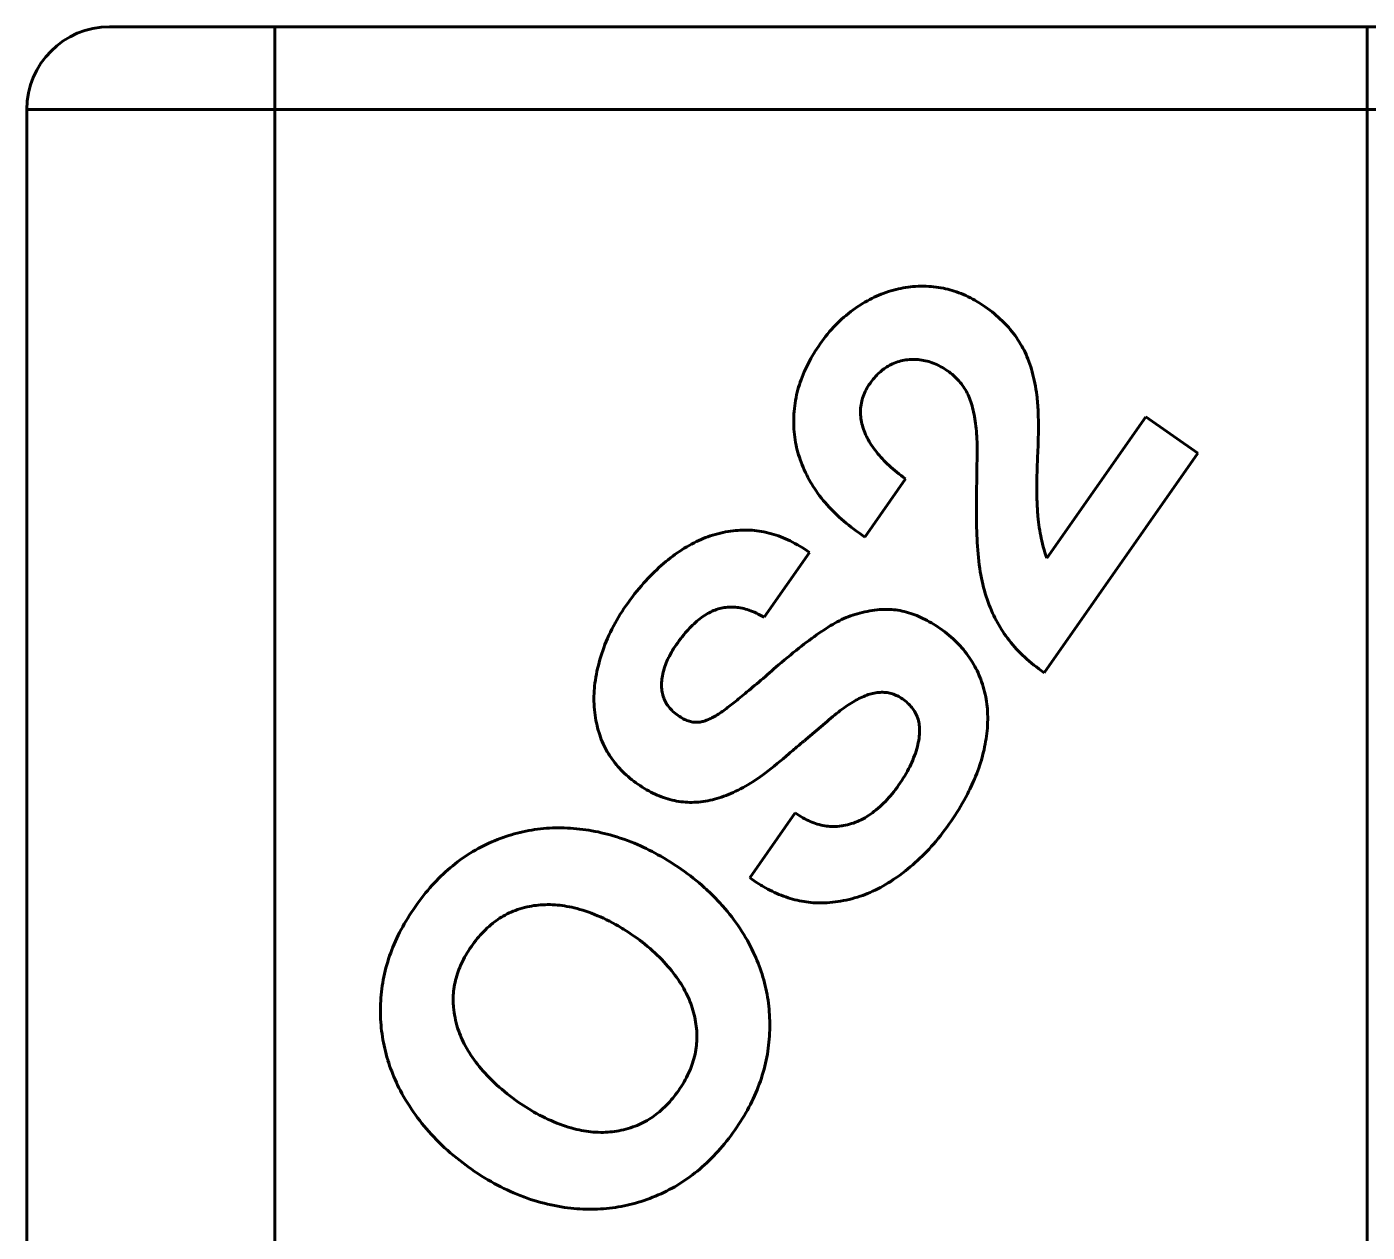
# Model space of a CAD drawing. Header units: millimetres. Extents: x 15 to 415, y 5 to 292.
# Drawn here: x 105.83 to 113.93, y 246.1 to 253.38 of the extents above; entities that cross this region are included whole.
import ezdxf

# ---------------------------------------------------------------- set-up
doc = ezdxf.new("R2010")
doc.units = ezdxf.units.MM
doc.layers.add('Annotations', color=7, linetype='Continuous')
doc.layers.add('Geometries', color=7, linetype='Continuous')
doc.styles.add('Shapr2', font='txt', dxfattribs={"height": 3.3495})
doc.dimstyles.new('ISO-25', dxfattribs={"dimtxt": 2.5, "dimasz": 2.5, "dimexe": 1.25, "dimexo": 0.625, "dimtad": 1, "dimtxsty": 'Standard', "dimcen": 2.5, "dimadec": 0, "dimazin": 0, "dimtfac": 1, "dimtmove": 0, "dimatfit": 3, "dimfxl": 1, "dimarcsym": 0})

# ---------------------------------------------------------------- blocks, each defined once
blk = doc.blocks.new('*D2')
at = {"layer": 'Annotations', "color": 0, "linetype": 'Continuous', "lineweight": 15}
for p, q in [((114.559, 253.3843), (151.4321, 253.3843)), ((150.1821, 250.8843), (150.1821, 204.8613)), ((114.9931, 202.3613), (151.4321, 202.3613))]:
    blk.add_line(p, q, dxfattribs=at)
at = {"layer": 'Annotations', "color": 0}
for points in [[(150.5987, 250.8843), (149.7654, 250.8843), (150.1821, 253.3843)], [(149.7654, 204.8613), (150.5987, 204.8613), (150.1821, 202.3613)]]:
    blk.add_solid(points, dxfattribs=at)
at = {"layer": 'Defpoints', "color": 0}
for p in [(113.934, 253.3843), (114.3681, 202.3613), (150.1821, 202.3613)]:
    blk.add_point(p, dxfattribs=at)
at = {"layer": 'Annotations', "color": 0, "lineweight": 15, "insert": (147.4883, 221.87), "char_height": 3.3495, "attachment_point": 5, "rotation": 90, "style": 'Shapr2'}
blk.add_mtext('\\A1;102,05', dxfattribs=at)

msp = doc.modelspace()

# ---------------------------------------------------------------- linework, layer by layer
at = {"layer": 'Geometries', "linetype": 'Continuous', "lineweight": 40}
for p, q in [((107.3321, 253.3843), (106.3321, 253.3843)), ((113.934, 253.3843), (107.3321, 253.3843)), ((107.3321, 252.8843), (107.3321, 253.3843)), ((115.434, 253.3843), (113.934, 253.3843)), ((113.934, 252.8843), (113.934, 253.3843)), ((105.8321, 252.8843), (105.8321, 242.5563)), ((105.8321, 252.8843), (107.3321, 252.8843)), ((107.3321, 252.8843), (107.3321, 244.0671)), ((107.3321, 252.8843), (113.934, 252.8843)), ((113.934, 252.8843), (113.934, 245.4984)), ((113.934, 252.8843), (114.934, 252.8843)), ((111.9976, 250.1731), (112.5958, 251.0275)), ((112.5958, 251.0275), (112.9108, 250.807)), ((112.9108, 250.807), (111.9817, 249.4802)), ((111.1439, 250.6516), (110.8981, 250.3005)), ((110.8981, 250.3005), (110.8645, 250.324)), ((110.5637, 250.2076), (110.289, 249.8153)), ((110.6573, 249.1765), (110.5414, 249.0769)), ((110.2023, 248.241), (110.477, 248.6334)), ((110.2152, 248.232), (110.2023, 248.241))]:
    msp.add_line(p, q, dxfattribs=at)
at = {"layer": 'Geometries', "linetype": 'Continuous', "lineweight": 40, "flags": 128}
for points in [[(110.9132, 251.7287), (110.9268, 251.736), (110.9404, 251.7429), (110.9541, 251.7496), (110.9678, 251.7559), (110.9816, 251.762), (110.9954, 251.7677), (111.0093, 251.7731), (111.0247, 251.7787), (111.0401, 251.7839), (111.0555, 251.7887), (111.0711, 251.7931), (111.0867, 251.7971), (111.101, 251.8005), (111.1153, 251.8035), (111.1296, 251.8062), (111.144, 251.8086), (111.1585, 251.8107), (111.1731, 251.8125), (111.1876, 251.8139), (111.2038, 251.8152), (111.2199, 251.816), (111.2362, 251.8165), (111.2525, 251.8166), (111.2689, 251.8163)], [(111.2689, 251.8163), (111.2838, 251.8156), (111.2986, 251.8146), (111.3134, 251.8133), (111.3281, 251.8116), (111.3428, 251.8095), (111.3575, 251.807), (111.3721, 251.8042), (111.3854, 251.8013), (111.3987, 251.7981), (111.4119, 251.7946), (111.4251, 251.7908), (111.4382, 251.7867), (111.4514, 251.7822), (111.4656, 251.7771), (111.4798, 251.7715), (111.4939, 251.7656), (111.508, 251.7594), (111.5221, 251.7527), (111.5361, 251.7457), (111.55, 251.7384), (111.5627, 251.7313), (111.5754, 251.7239), (111.5881, 251.7163), (111.6007, 251.7083), (111.6132, 251.7), (111.6258, 251.6914)], [(110.6266, 251.4677), (110.6377, 251.4832), (110.649, 251.4984), (110.6606, 251.5132), (110.6723, 251.5277), (110.6843, 251.5419), (110.6965, 251.5558), (110.7082, 251.5686), (110.7201, 251.5811), (110.7322, 251.5933), (110.7445, 251.6052), (110.757, 251.6168), (110.7705, 251.6288), (110.7842, 251.6405), (110.7982, 251.6519), (110.8123, 251.6629), (110.8267, 251.6737), (110.8413, 251.684), (110.8553, 251.6935), (110.8695, 251.7028), (110.8839, 251.7117), (110.8985, 251.7203), (110.9132, 251.7287)], [(111.6258, 251.6914), (111.6396, 251.6815), (111.6532, 251.6714), (111.6665, 251.6611), (111.6794, 251.6507), (111.692, 251.6401), (111.7043, 251.6293), (111.7163, 251.6183), (111.727, 251.6082), (111.7374, 251.5978), (111.7476, 251.5873), (111.7575, 251.5767), (111.7671, 251.566), (111.7765, 251.5551), (111.7864, 251.543), (111.796, 251.5307), (111.8053, 251.5183), (111.8143, 251.5058), (111.8229, 251.493), (111.8313, 251.4801), (111.8393, 251.467), (111.8463, 251.4548), (111.8531, 251.4425), (111.8597, 251.4301), (111.8659, 251.4175), (111.8719, 251.4048), (111.8777, 251.3919)], [(110.47, 251.06), (110.4716, 251.0767), (110.4736, 251.0933), (110.476, 251.11), (110.4787, 251.1266), (110.4819, 251.1431), (110.4854, 251.1597), (110.4893, 251.1762), (110.4933, 251.1913), (110.4975, 251.2064), (110.5021, 251.2214), (110.5071, 251.2364), (110.5123, 251.2514), (110.5179, 251.2664), (110.5244, 251.2827), (110.5312, 251.2989), (110.5384, 251.3152), (110.5461, 251.3314), (110.5541, 251.3475), (110.5625, 251.3636), (110.5713, 251.3797), (110.5797, 251.3945), (110.5884, 251.4092), (110.5975, 251.4238), (110.6069, 251.4385), (110.6166, 251.4531), (110.6266, 251.4677)], [(111.0654, 251.3471), (111.0566, 251.343), (111.048, 251.3386), (111.0395, 251.3339), (111.0312, 251.3289), (111.023, 251.3236), (111.015, 251.3181), (111.0072, 251.3123), (110.9995, 251.3062), (110.992, 251.2999), (110.9844, 251.2931), (110.9769, 251.2861), (110.9696, 251.2788), (110.9624, 251.2711), (110.9554, 251.2632), (110.9486, 251.2551), (110.9419, 251.2467), (110.9353, 251.2381), (110.9289, 251.2291)], [(111.2307, 251.3717), (111.2199, 251.3729), (111.2092, 251.3737), (111.1985, 251.3741), (111.1879, 251.3742), (111.1773, 251.3739), (111.1668, 251.3733), (111.1564, 251.3723), (111.146, 251.3709), (111.1357, 251.3692), (111.1255, 251.3671), (111.1153, 251.3647), (111.1052, 251.3619), (111.0951, 251.3587), (111.0852, 251.3552), (111.0752, 251.3513), (111.0654, 251.3471)], [(111.3975, 251.3049), (111.3875, 251.3118), (111.3774, 251.3182), (111.3672, 251.3244), (111.3571, 251.3301), (111.3468, 251.3355), (111.3365, 251.3406), (111.3262, 251.3453), (111.3158, 251.3497), (111.3053, 251.3536), (111.2948, 251.3573), (111.2843, 251.3606), (111.2737, 251.3635), (111.263, 251.3661), (111.2523, 251.3683), (111.2415, 251.3702), (111.2307, 251.3717)], [(111.8777, 251.3919), (111.8837, 251.3767), (111.8894, 251.3614), (111.8949, 251.3458), (111.9, 251.3301), (111.9049, 251.3142), (111.9095, 251.2982), (111.9139, 251.2819), (111.9179, 251.2655), (111.9219, 251.2481), (111.9255, 251.2304), (111.9288, 251.2126), (111.9319, 251.1946), (111.9346, 251.1764), (111.937, 251.158)], [(111.5424, 251.1054), (111.5389, 251.1168), (111.535, 251.128), (111.5308, 251.1391), (111.5263, 251.1499), (111.5215, 251.1605), (111.5163, 251.1709), (111.5112, 251.1805), (111.5058, 251.1899), (111.5001, 251.1992), (111.4942, 251.2082), (111.4879, 251.2171), (111.481, 251.2263), (111.4738, 251.2353), (111.4662, 251.2441), (111.4584, 251.2527), (111.4502, 251.2611), (111.4417, 251.2692), (111.4334, 251.2767), (111.4249, 251.2841), (111.416, 251.2912), (111.4069, 251.2982), (111.3975, 251.3049)], [(110.9289, 251.2291), (110.9224, 251.2195), (110.9163, 251.2098), (110.9105, 251.2001), (110.9052, 251.1904), (110.9002, 251.1806), (110.8956, 251.1707), (110.8915, 251.1608), (110.8877, 251.1509), (110.8843, 251.1409), (110.8812, 251.1309), (110.8786, 251.1208), (110.8764, 251.1107), (110.8745, 251.1005), (110.8731, 251.0903), (110.872, 251.08), (110.8713, 251.0697), (110.871, 251.0594), (110.8711, 251.0489), (110.8716, 251.0385), (110.8725, 251.028), (110.8738, 251.0174), (110.8754, 251.0068), (110.8775, 250.9962), (110.8799, 250.9855), (110.8827, 250.9748), (110.8859, 250.964), (110.8895, 250.9532), (110.8935, 250.9423)], [(111.5766, 250.8025), (111.5767, 250.8211), (111.5767, 250.8394), (111.5764, 250.8574), (111.5759, 250.875), (111.5752, 250.8924), (111.5742, 250.9095), (111.5732, 250.9253), (111.5719, 250.9408), (111.5705, 250.9561), (111.5688, 250.9711), (111.567, 250.9858), (111.565, 251.0003), (111.5628, 251.0144), (111.5604, 251.0284), (111.5579, 251.042), (111.5551, 251.0554), (111.5522, 251.0683), (111.5491, 251.0809), (111.5459, 251.0933), (111.5424, 251.1054)], [(111.937, 251.158), (111.9384, 251.1465), (111.9396, 251.1347), (111.9407, 251.1226), (111.9418, 251.1102), (111.9427, 251.0975), (111.9436, 251.0844), (111.9443, 251.071), (111.945, 251.056), (111.9456, 251.0405), (111.9461, 251.0246), (111.9464, 251.0084), (111.9467, 250.9918), (111.9468, 250.9748), (111.9468, 250.9574), (111.9466, 250.9397), (111.9464, 250.9215), (111.946, 250.903), (111.9456, 250.8844), (111.945, 250.8655), (111.9443, 250.8462), (111.9434, 250.8265)], [(110.554, 250.6607), (110.5461, 250.6759), (110.5385, 250.6913), (110.5314, 250.7066), (110.5246, 250.7221), (110.5182, 250.7376), (110.5122, 250.7531), (110.5065, 250.7687), (110.5017, 250.7831), (110.4972, 250.7975), (110.493, 250.812), (110.4891, 250.8265), (110.4855, 250.841), (110.4823, 250.8556), (110.4791, 250.8716), (110.4763, 250.8877), (110.4739, 250.9038), (110.4719, 250.92), (110.4702, 250.9362), (110.469, 250.9525), (110.4681, 250.9689), (110.4676, 250.984), (110.4675, 250.9991), (110.4676, 251.0142), (110.4681, 251.0294), (110.4689, 251.0447), (110.47, 251.06)], [(110.8935, 250.9423), (110.8978, 250.9316), (110.9024, 250.921), (110.9073, 250.9104), (110.9125, 250.8999), (110.9181, 250.8893), (110.924, 250.8789), (110.9302, 250.8684), (110.9368, 250.858), (110.944, 250.8471), (110.9515, 250.8363), (110.9595, 250.8255), (110.9678, 250.8147), (110.9764, 250.804), (110.9854, 250.7933), (110.9943, 250.7832), (111.0036, 250.773), (111.0132, 250.763), (111.0231, 250.7529), (111.0333, 250.7429), (111.0438, 250.7329), (111.0547, 250.723), (111.0659, 250.7131), (111.078, 250.7027), (111.0905, 250.6924), (111.1033, 250.6821), (111.1165, 250.6719), (111.13, 250.6617), (111.1439, 250.6516)], [(111.5734, 250.3585), (111.5733, 250.3664), (111.5731, 250.3747), (111.573, 250.3832), (111.5728, 250.3921), (111.5727, 250.4012), (111.5726, 250.4107), (111.5725, 250.4222), (111.5725, 250.4342), (111.5724, 250.4466), (111.5724, 250.4594), (111.5724, 250.4712), (111.5724, 250.4833), (111.5725, 250.4958), (111.5725, 250.5086), (111.5726, 250.5218), (111.5727, 250.5353), (111.5728, 250.5491), (111.5729, 250.5633), (111.573, 250.5778), (111.5732, 250.5926), (111.5734, 250.6078), (111.5736, 250.6233), (111.5738, 250.6392), (111.574, 250.6554), (111.5743, 250.6719), (111.5745, 250.6888), (111.5748, 250.7068), (111.5751, 250.7252), (111.5755, 250.744), (111.5758, 250.7631), (111.5762, 250.7826), (111.5766, 250.8025)], [(111.9434, 250.8265), (111.9426, 250.8084), (111.9417, 250.7905), (111.941, 250.773), (111.9403, 250.7557), (111.9397, 250.7388), (111.9392, 250.7224), (111.9387, 250.7064), (111.9383, 250.6906), (111.9379, 250.6751), (111.9376, 250.657), (111.9373, 250.6393), (111.9372, 250.6221), (111.9371, 250.6052), (111.9371, 250.5887), (111.9372, 250.5727), (111.9374, 250.557), (111.9377, 250.5418), (111.938, 250.527), (111.9385, 250.5125), (111.9391, 250.4985), (111.9397, 250.4849), (111.9404, 250.4724), (111.9411, 250.4603), (111.942, 250.4485), (111.9429, 250.4371), (111.9439, 250.4261)], [(110.8645, 250.324), (110.848, 250.3358), (110.8317, 250.3477), (110.8159, 250.3598), (110.8004, 250.372), (110.7852, 250.3843), (110.7703, 250.3968), (110.7559, 250.4094), (110.7429, 250.4211), (110.7302, 250.4329), (110.7178, 250.4449), (110.7057, 250.4569), (110.6939, 250.4691), (110.6823, 250.4814), (110.6701, 250.4949), (110.6582, 250.5086), (110.6466, 250.5224), (110.6354, 250.5364), (110.6245, 250.5505), (110.614, 250.5647), (110.6038, 250.5791), (110.5948, 250.5924), (110.5861, 250.6058), (110.5776, 250.6194), (110.5694, 250.633), (110.5616, 250.6468), (110.554, 250.6607)], [(111.5922, 250.1107), (111.5894, 250.1323), (111.5868, 250.1542), (111.5844, 250.1764), (111.5823, 250.199), (111.5803, 250.2218), (111.5786, 250.245), (111.5772, 250.2671), (111.5759, 250.2896), (111.5749, 250.3123), (111.5741, 250.3352), (111.5734, 250.3585)], [(111.9439, 250.4261), (111.9457, 250.4086), (111.9477, 250.3913), (111.9499, 250.3743), (111.9523, 250.3575), (111.9549, 250.3409), (111.9577, 250.3247), (111.9607, 250.3088), (111.9639, 250.2932), (111.9673, 250.2777), (111.9716, 250.2595), (111.9763, 250.2416), (111.9811, 250.224), (111.9863, 250.2068), (111.9918, 250.1898), (111.9976, 250.1731)], [(109.7775, 250.2138), (109.7919, 250.2234), (109.8064, 250.2326), (109.821, 250.2415), (109.8356, 250.2499), (109.8503, 250.258), (109.8651, 250.2658), (109.88, 250.2731), (109.8937, 250.2796), (109.9074, 250.2857), (109.9212, 250.2915), (109.9351, 250.297), (109.949, 250.3022), (109.963, 250.307), (109.9783, 250.312), (109.9937, 250.3166), (110.0092, 250.3208), (110.0248, 250.3246), (110.0404, 250.3281), (110.0561, 250.3312), (110.0718, 250.3339), (110.0864, 250.3361), (110.1009, 250.338), (110.1156, 250.3395), (110.1303, 250.3408), (110.145, 250.3417), (110.1599, 250.3423)], [(110.1599, 250.3423), (110.174, 250.3426), (110.1882, 250.3425), (110.2024, 250.342), (110.2165, 250.3412), (110.2307, 250.34), (110.2449, 250.3385), (110.259, 250.3366), (110.2732, 250.3343), (110.288, 250.3315), (110.3028, 250.3284), (110.3177, 250.3248), (110.3325, 250.3209), (110.3473, 250.3165), (110.3621, 250.3118), (110.3762, 250.3069), (110.3904, 250.3016), (110.4045, 250.296), (110.4186, 250.29), (110.4327, 250.2837), (110.4469, 250.277), (110.461, 250.2699), (110.4751, 250.2625), (110.4899, 250.2544), (110.5046, 250.2458), (110.5194, 250.2369), (110.5342, 250.2275), (110.549, 250.2178), (110.5637, 250.2076)], [(109.4531, 249.8851), (109.4661, 249.9034), (109.4793, 249.9214), (109.4926, 249.9391), (109.506, 249.9564), (109.5196, 249.9734), (109.5334, 249.99), (109.5472, 250.0063), (109.5601, 250.021), (109.573, 250.0353), (109.5861, 250.0494), (109.5993, 250.0632), (109.6126, 250.0767), (109.6261, 250.0899), (109.6396, 250.1029), (109.6533, 250.1155), (109.6671, 250.1279), (109.681, 250.14), (109.695, 250.1518), (109.7092, 250.1633), (109.7226, 250.1739), (109.7362, 250.1843), (109.7499, 250.1944), (109.7636, 250.2042), (109.7775, 250.2138)], [(111.7148, 249.7555), (111.7067, 249.7693), (111.6989, 249.7833), (111.6913, 249.7974), (111.684, 249.8118), (111.6769, 249.8264), (111.67, 249.8411), (111.6634, 249.8561), (111.6564, 249.8728), (111.6497, 249.8897), (111.6433, 249.9069), (111.6372, 249.9244), (111.6313, 249.942), (111.6258, 249.96), (111.6206, 249.9781), (111.6156, 249.9965), (111.6109, 250.0152), (111.6066, 250.0341), (111.6026, 250.0529), (111.5988, 250.0719), (111.5954, 250.0912), (111.5922, 250.1107)], [(109.2823, 249.5065), (109.2867, 249.5246), (109.2914, 249.5427), (109.2965, 249.5606), (109.3018, 249.5784), (109.3075, 249.5961), (109.3134, 249.6137), (109.3197, 249.6311), (109.3269, 249.6502), (109.3345, 249.6692), (109.3424, 249.688), (109.3508, 249.7067), (109.3594, 249.7253), (109.3685, 249.7437), (109.3779, 249.762), (109.3877, 249.7802), (109.3978, 249.7982), (109.4083, 249.8161), (109.419, 249.8335), (109.43, 249.8508), (109.4414, 249.868), (109.4531, 249.8851)], [(110.0108, 249.8658), (110.0016, 249.8628), (109.9924, 249.8595), (109.9833, 249.8559), (109.9741, 249.8519), (109.9649, 249.8475), (109.9558, 249.8428), (109.9466, 249.8378), (109.9375, 249.8323), (109.9284, 249.8265), (109.9193, 249.8204), (109.9102, 249.8139), (109.9011, 249.8071), (109.892, 249.7999), (109.8829, 249.7923), (109.8741, 249.7845), (109.8652, 249.7764), (109.8564, 249.768), (109.8475, 249.7592), (109.8387, 249.7501), (109.8299, 249.7406), (109.821, 249.7308), (109.8122, 249.7207), (109.803, 249.7097), (109.7938, 249.6983), (109.7847, 249.6866), (109.7755, 249.6744), (109.7663, 249.6619), (109.7572, 249.6491)], [(110.289, 249.8153), (110.2771, 249.8222), (110.2653, 249.8287), (110.2535, 249.8348), (110.2418, 249.8405), (110.2301, 249.8458), (110.2185, 249.8507), (110.207, 249.8551), (110.1965, 249.8589), (110.1861, 249.8623), (110.1757, 249.8653), (110.1654, 249.868), (110.1551, 249.8704), (110.1449, 249.8724), (110.1349, 249.8741), (110.1251, 249.8754), (110.1153, 249.8764), (110.1055, 249.877), (110.0958, 249.8774), (110.0862, 249.8774), (110.0766, 249.8771), (110.067, 249.8764), (110.0575, 249.8755), (110.0481, 249.8742), (110.0387, 249.8726), (110.0294, 249.8706), (110.0201, 249.8684), (110.0108, 249.8658)], [(111.0013, 249.8628), (111.0133, 249.8634), (111.0253, 249.8636), (111.0373, 249.8636), (111.0494, 249.8632), (111.0615, 249.8624), (111.0736, 249.8613), (111.0857, 249.8599), (111.0979, 249.8581), (111.1106, 249.8559), (111.1234, 249.8534), (111.1362, 249.8504), (111.1491, 249.8471), (111.1619, 249.8434), (111.1748, 249.8394), (111.1871, 249.8351), (111.1995, 249.8306), (111.2119, 249.8257), (111.2243, 249.8205), (111.2367, 249.8149), (111.2491, 249.809), (111.2616, 249.8028), (111.2741, 249.7962), (111.2872, 249.789), (111.3003, 249.7814), (111.3135, 249.7734), (111.3267, 249.765), (111.3399, 249.7563), (111.3531, 249.7472)], [(110.6904, 249.765), (110.7035, 249.7729), (110.7168, 249.7805), (110.7302, 249.7878), (110.7437, 249.7948), (110.7573, 249.8014), (110.7711, 249.8077), (110.7842, 249.8133), (110.7975, 249.8186), (110.8109, 249.8237), (110.8244, 249.8284), (110.838, 249.8329), (110.8526, 249.8373), (110.8673, 249.8413), (110.8821, 249.8451), (110.8971, 249.8485), (110.9122, 249.8515), (110.9275, 249.8543), (110.942, 249.8566), (110.9566, 249.8586), (110.9714, 249.8603), (110.9863, 249.8617), (111.0013, 249.8628)], [(110.376, 249.5274), (110.3941, 249.543), (110.4121, 249.5582), (110.4299, 249.5731), (110.4475, 249.5876), (110.4649, 249.6018), (110.4821, 249.6157), (110.4982, 249.6284), (110.5141, 249.6408), (110.5298, 249.6529), (110.5453, 249.6647), (110.5607, 249.6762), (110.5759, 249.6874), (110.591, 249.6982), (110.6058, 249.7088), (110.6205, 249.719), (110.635, 249.729), (110.6491, 249.7384), (110.6631, 249.7476), (110.6768, 249.7564), (110.6904, 249.765)], [(111.3531, 249.7472), (111.367, 249.7373), (111.3805, 249.7272), (111.3937, 249.7168), (111.4066, 249.7063), (111.4191, 249.6956), (111.4313, 249.6847), (111.4431, 249.6736), (111.4537, 249.6633), (111.464, 249.6528), (111.4739, 249.6421), (111.4836, 249.6313), (111.4931, 249.6203), (111.5022, 249.6092), (111.5118, 249.5968), (111.5211, 249.5843), (111.5301, 249.5715), (111.5387, 249.5586), (111.547, 249.5455), (111.555, 249.5322), (111.5626, 249.5186), (111.5692, 249.5061), (111.5756, 249.4934), (111.5817, 249.4805), (111.5876, 249.4674), (111.5931, 249.4542), (111.5983, 249.4409)], [(111.9817, 249.4802), (111.9655, 249.4917), (111.9497, 249.5034), (111.9342, 249.5152), (111.9191, 249.5271), (111.9044, 249.5391), (111.89, 249.5513), (111.8768, 249.5629), (111.8639, 249.5746), (111.8514, 249.5865), (111.8391, 249.5984), (111.8272, 249.6105), (111.815, 249.6234), (111.803, 249.6364), (111.7915, 249.6496), (111.7803, 249.6629), (111.7695, 249.6763), (111.7591, 249.6899), (111.7496, 249.7028), (111.7404, 249.7158), (111.7315, 249.7289), (111.723, 249.7422), (111.7148, 249.7555)], [(109.7572, 249.6491), (109.7494, 249.6378), (109.742, 249.6265), (109.735, 249.6152), (109.7283, 249.6039), (109.722, 249.5927), (109.716, 249.5815), (109.7107, 249.5709), (109.7057, 249.5604), (109.7011, 249.5498), (109.6967, 249.5393), (109.6927, 249.5288), (109.6887, 249.5177), (109.6852, 249.5066), (109.6819, 249.4955), (109.6791, 249.4845), (109.6766, 249.4734), (109.6744, 249.4624), (109.6727, 249.452), (109.6713, 249.4417), (109.6703, 249.4313), (109.6695, 249.421), (109.6691, 249.4107)], [(109.2908, 249.1177), (109.2865, 249.1326), (109.2825, 249.1475), (109.2788, 249.1625), (109.2754, 249.1776), (109.2724, 249.1927), (109.2697, 249.2079), (109.2674, 249.2231), (109.2652, 249.2399), (109.2634, 249.2568), (109.262, 249.2737), (109.261, 249.2907), (109.2604, 249.3078), (109.2603, 249.3234), (109.2604, 249.339), (109.2609, 249.3547), (109.2617, 249.3704), (109.2629, 249.3862), (109.2644, 249.4021), (109.2662, 249.418), (109.2686, 249.4356), (109.2714, 249.4532), (109.2746, 249.4709), (109.2782, 249.4887), (109.2823, 249.5065)], [(110.0614, 249.2649), (110.0683, 249.2701), (110.0756, 249.2757), (110.0831, 249.2815), (110.091, 249.2876), (110.0991, 249.294), (110.1074, 249.3005), (110.116, 249.3074), (110.1249, 249.3145), (110.134, 249.3219), (110.1437, 249.3298), (110.1536, 249.3379), (110.1638, 249.3463), (110.1744, 249.355), (110.1852, 249.3641), (110.1964, 249.3734), (110.2078, 249.3829), (110.2195, 249.3928), (110.2316, 249.403), (110.2439, 249.4135), (110.2565, 249.4242), (110.2694, 249.4353), (110.2827, 249.4466), (110.2962, 249.4582), (110.3089, 249.4691), (110.3218, 249.4803), (110.335, 249.4917), (110.3484, 249.5034), (110.362, 249.5153), (110.376, 249.5274)], [(109.6691, 249.4107), (109.669, 249.401), (109.6693, 249.3915), (109.67, 249.3821), (109.671, 249.3729), (109.6724, 249.3638), (109.6742, 249.3549), (109.6763, 249.3462), (109.6788, 249.3376), (109.6817, 249.3292), (109.685, 249.3209), (109.6886, 249.3128), (109.6926, 249.3048), (109.6969, 249.297), (109.7017, 249.2893), (109.7068, 249.2818), (109.7122, 249.2745), (109.7181, 249.2673), (109.7243, 249.2602), (109.7308, 249.2534), (109.7378, 249.2466), (109.7451, 249.2401), (109.7528, 249.2337), (109.7608, 249.2274), (109.7692, 249.2213)], [(111.5983, 249.4409), (111.6037, 249.4261), (111.6087, 249.4112), (111.6134, 249.3962), (111.6177, 249.3811), (111.6216, 249.3658), (111.6251, 249.3504), (111.6283, 249.3349), (111.6308, 249.3205), (111.6331, 249.306), (111.6351, 249.2914), (111.6367, 249.2767), (111.638, 249.2619), (111.639, 249.2469), (111.6398, 249.2305), (111.6402, 249.214), (111.6402, 249.1973), (111.6398, 249.1805), (111.6391, 249.1635), (111.638, 249.1464), (111.6365, 249.1292), (111.6348, 249.1133), (111.6328, 249.0973), (111.6305, 249.0811), (111.6279, 249.0649), (111.625, 249.0485), (111.6218, 249.0321)], [(110.9275, 249.3509), (110.9186, 249.3481), (110.9096, 249.3449), (110.9005, 249.3414), (110.8911, 249.3376), (110.8816, 249.3334), (110.872, 249.3288), (110.8621, 249.3239), (110.853, 249.3191), (110.8437, 249.3141), (110.8343, 249.3087), (110.8247, 249.303), (110.815, 249.2971), (110.8052, 249.2908), (110.7943, 249.2837), (110.7832, 249.2762), (110.772, 249.2683), (110.7606, 249.2601), (110.7491, 249.2516), (110.7374, 249.2427), (110.7255, 249.2335), (110.7145, 249.2247), (110.7033, 249.2157), (110.692, 249.2063), (110.6806, 249.1967), (110.669, 249.1867), (110.6573, 249.1765)], [(111.1249, 249.3223), (111.1175, 249.3273), (111.1101, 249.3319), (111.1026, 249.3362), (111.095, 249.3402), (111.0873, 249.3438), (111.0796, 249.3471), (111.0718, 249.3501), (111.0639, 249.3528), (111.056, 249.3551), (111.0479, 249.3571), (111.0398, 249.3588), (111.0316, 249.3602), (111.0234, 249.3612), (111.015, 249.3619), (111.0066, 249.3623), (110.9981, 249.3623), (110.9896, 249.362), (110.9809, 249.3614), (110.9722, 249.3605), (110.9634, 249.3592), (110.9546, 249.3576), (110.9456, 249.3557), (110.9366, 249.3534), (110.9275, 249.3509)], [(111.2268, 249.097), (111.2278, 249.1071), (111.2285, 249.117), (111.2288, 249.1268), (111.2288, 249.1364), (111.2285, 249.1459), (111.2278, 249.1552), (111.2267, 249.1644), (111.2253, 249.1734), (111.2236, 249.1823), (111.2215, 249.191), (111.2191, 249.1996), (111.2163, 249.208), (111.2132, 249.2163), (111.2097, 249.2244), (111.2059, 249.2324), (111.2017, 249.2402), (111.1972, 249.2479), (111.1924, 249.2554), (111.1872, 249.2628), (111.1816, 249.27), (111.1758, 249.277), (111.1695, 249.284), (111.1629, 249.2907), (111.156, 249.2973), (111.1487, 249.3038), (111.1411, 249.3101), (111.1332, 249.3163), (111.1249, 249.3223)], [(109.7692, 249.2213), (109.777, 249.216), (109.7848, 249.2111), (109.7925, 249.2066), (109.8001, 249.2024), (109.8077, 249.1986), (109.8152, 249.1952), (109.8225, 249.1922), (109.8299, 249.1895), (109.8372, 249.1872), (109.8438, 249.1854), (109.8504, 249.1839), (109.8569, 249.1827), (109.8634, 249.1818), (109.8699, 249.1811), (109.8763, 249.1808), (109.8827, 249.1808), (109.8891, 249.181), (109.8954, 249.1816), (109.9017, 249.1824)], [(109.9017, 249.1824), (109.9076, 249.1835), (109.9137, 249.1848), (109.9199, 249.1864), (109.9263, 249.1883), (109.9328, 249.1905), (109.9395, 249.1929), (109.9459, 249.1954), (109.9525, 249.1982), (109.9592, 249.2012), (109.966, 249.2045), (109.973, 249.208), (109.9805, 249.212), (109.9882, 249.2162), (109.996, 249.2208), (110.004, 249.2256), (110.0121, 249.2307), (110.0204, 249.236), (110.0283, 249.2413), (110.0364, 249.2468), (110.0446, 249.2526), (110.0529, 249.2586), (110.0614, 249.2649)], [(109.5255, 248.8072), (109.5132, 248.816), (109.5011, 248.825), (109.4894, 248.8341), (109.478, 248.8434), (109.4669, 248.8528), (109.456, 248.8623), (109.4455, 248.872), (109.4353, 248.8819), (109.4249, 248.8923), (109.4148, 248.903), (109.405, 248.9138), (109.3956, 248.9248), (109.3865, 248.9359), (109.3778, 248.9472), (109.3697, 248.9582), (109.3619, 248.9692), (109.3545, 248.9805), (109.3473, 248.9919), (109.3404, 249.0034), (109.3339, 249.0151), (109.3276, 249.0269), (109.3216, 249.0389), (109.3157, 249.0517), (109.31, 249.0645), (109.3048, 249.0776), (109.2998, 249.0908), (109.2952, 249.1042), (109.2908, 249.1177)], [(110.5414, 249.0769), (110.5389, 249.0749), (110.5361, 249.0727), (110.5332, 249.0703), (110.53, 249.0677), (110.5266, 249.0649), (110.5229, 249.0619), (110.5184, 249.0581), (110.5135, 249.0541), (110.5083, 249.0498), (110.5028, 249.0452), (110.4979, 249.0411), (110.4928, 249.0368), (110.4875, 249.0323), (110.4819, 249.0276), (110.4762, 249.0227), (110.4702, 249.0176), (110.4628, 249.0113), (110.4551, 249.0048), (110.4472, 248.998), (110.4389, 248.9909)], [(111.1015, 248.8), (111.1115, 248.8145), (111.121, 248.8288), (111.1301, 248.8432), (111.1388, 248.8574), (111.1472, 248.8716), (111.1551, 248.8858), (111.1622, 248.8991), (111.169, 248.9123), (111.1754, 248.9255), (111.1814, 248.9386), (111.1871, 248.9517), (111.1927, 248.9656), (111.198, 248.9793), (111.2028, 248.9931), (111.2073, 249.0067), (111.2113, 249.0203), (111.215, 249.0339), (111.218, 249.0466), (111.2208, 249.0593), (111.2231, 249.0719), (111.2251, 249.0845), (111.2268, 249.097)], [(111.6218, 249.0321), (111.6179, 249.014), (111.6136, 248.9959), (111.6089, 248.9778), (111.6039, 248.9596), (111.6001, 248.9468)], [(111.6001, 248.9468), (111.5984, 248.9413), (111.5926, 248.923), (111.5863, 248.9047), (111.5803, 248.8879), (111.5739, 248.871), (111.5672, 248.854), (111.5601, 248.8371), (111.5528, 248.8201), (111.5451, 248.803), (111.5363, 248.7844), (111.533, 248.7776)], [(110.2945, 248.8727), (110.2796, 248.8618), (110.2647, 248.8513), (110.2498, 248.8411), (110.2351, 248.8313), (110.2203, 248.8218), (110.2057, 248.8127), (110.1911, 248.8039), (110.1766, 248.7955), (110.1614, 248.787), (110.1464, 248.7789), (110.1313, 248.7712), (110.1164, 248.7639), (110.1015, 248.7569), (110.0867, 248.7504), (110.0727, 248.7444), (110.0587, 248.7389), (110.0448, 248.7337), (110.0309, 248.7288), (110.0171, 248.7243), (110.0033, 248.7201), (109.9897, 248.7162), (109.976, 248.7128), (109.9618, 248.7095), (109.9477, 248.7066), (109.9337, 248.704), (109.9197, 248.7019), (109.9058, 248.7001), (109.8919, 248.6988)], [(109.8919, 248.6988), (109.8787, 248.6978), (109.8656, 248.6972), (109.8525, 248.6969), (109.8394, 248.697), (109.8263, 248.6974), (109.8133, 248.6982), (109.8003, 248.6993), (109.7873, 248.7007), (109.7737, 248.7026), (109.7601, 248.7049), (109.7466, 248.7075), (109.7331, 248.7106), (109.7196, 248.714), (109.7061, 248.7178), (109.6933, 248.7217), (109.6805, 248.726), (109.6678, 248.7307), (109.655, 248.7357), (109.6423, 248.7411), (109.6296, 248.7468), (109.617, 248.7528), (109.6043, 248.7592), (109.5911, 248.7662), (109.5779, 248.7737), (109.5648, 248.7815), (109.5517, 248.7897), (109.5386, 248.7983), (109.5255, 248.8072)], [(110.9634, 248.6499), (110.9665, 248.6525), (110.978, 248.6621), (110.9893, 248.6721), (111.0002, 248.6822), (111.011, 248.6925), (111.0216, 248.7031), (111.032, 248.714), (111.0425, 248.7255), (111.0528, 248.7372), (111.0629, 248.7492), (111.0728, 248.7614), (111.0826, 248.774), (111.0921, 248.7869), (111.1015, 248.8)], [(111.533, 248.7776), (111.5271, 248.7657), (111.5176, 248.747), (111.5077, 248.7282), (111.4973, 248.7093), (111.4866, 248.6905), (111.4755, 248.6715), (111.465, 248.6542), (111.4541, 248.6367), (111.4429, 248.6193), (111.4314, 248.6018), (111.4196, 248.5842), (111.4074, 248.5666)], [(110.931, 248.6252), (110.943, 248.634), (110.9549, 248.6431), (110.9634, 248.6499)], [(110.477, 248.6334), (110.4886, 248.6255), (110.5001, 248.618), (110.5116, 248.6109), (110.523, 248.6042), (110.5345, 248.5979), (110.5459, 248.592), (110.5566, 248.5867), (110.5673, 248.5819), (110.5779, 248.5774), (110.5886, 248.5733), (110.5992, 248.5695), (110.6104, 248.5659), (110.6216, 248.5626), (110.6327, 248.5598), (110.6439, 248.5574), (110.6549, 248.5553), (110.666, 248.5537), (110.6764, 248.5525), (110.6868, 248.5517), (110.6971, 248.5512), (110.7075, 248.5511), (110.7178, 248.5514)], [(110.7607, 248.5554), (110.7691, 248.5567), (110.7816, 248.5591), (110.7937, 248.5618), (110.8058, 248.5649), (110.8177, 248.5683), (110.8295, 248.5722), (110.8414, 248.5765), (110.8531, 248.5813), (110.8647, 248.5864), (110.8762, 248.592), (110.8876, 248.5979), (110.8986, 248.6041), (110.9095, 248.6108), (110.9203, 248.6178), (110.931, 248.6252)], [(108.6424, 248.4581), (108.6594, 248.4652), (108.6764, 248.4721), (108.6935, 248.4786), (108.7106, 248.4848), (108.7278, 248.4907), (108.7448, 248.4962), (108.7617, 248.5014), (108.7788, 248.5063), (108.7959, 248.5108), (108.8134, 248.5152), (108.831, 248.5192), (108.8486, 248.5229), (108.8663, 248.5264), (108.884, 248.5294), (108.9018, 248.5322), (108.9196, 248.5347), (108.9375, 248.5368), (108.9554, 248.5386), (108.9734, 248.5401), (108.9914, 248.5413), (109.0095, 248.5422), (109.0273, 248.5427), (109.0452, 248.543), (109.0631, 248.5429), (109.0811, 248.5426), (109.0994, 248.5419), (109.1179, 248.5409), (109.1364, 248.5396), (109.155, 248.538), (109.1736, 248.536), (109.1923, 248.5338), (109.211, 248.5312)], [(109.211, 248.5312), (109.2297, 248.5283), (109.2484, 248.5251), (109.267, 248.5216), (109.2856, 248.5179), (109.3041, 248.5138), (109.3223, 248.5095), (109.3404, 248.5049), (109.3585, 248.5001), (109.3766, 248.4949), (109.398, 248.4884), (109.4194, 248.4815), (109.4408, 248.4741), (109.4621, 248.4664), (109.4833, 248.4583), (109.5045, 248.4497), (109.5226, 248.4421), (109.5406, 248.4341), (109.5586, 248.4259), (109.5766, 248.4174), (109.5945, 248.4086), (109.6121, 248.3996), (109.6296, 248.3903), (109.6471, 248.3808), (109.6646, 248.371), (109.6853, 248.3589), (109.706, 248.3464), (109.7266, 248.3335), (109.7472, 248.3202), (109.7677, 248.3065), (109.7882, 248.2924)], [(110.7178, 248.5514), (110.7308, 248.5521), (110.7437, 248.5532), (110.7564, 248.5548), (110.7607, 248.5554)], [(111.4074, 248.5666), (111.3944, 248.5483), (111.3811, 248.5302), (111.3677, 248.5125), (111.3541, 248.4951), (111.3402, 248.4779), (111.3262, 248.4611), (111.312, 248.4446), (111.2988, 248.4297), (111.2854, 248.4151), (111.2719, 248.4008), (111.2582, 248.3867), (111.2443, 248.3728), (111.2303, 248.3593), (111.2161, 248.3459), (111.2017, 248.3329), (111.1872, 248.3201), (111.1725, 248.3075), (111.1577, 248.2952), (111.1427, 248.2832), (111.1248, 248.2693), (111.1066, 248.2558), (111.0883, 248.2427), (111.0697, 248.2299)], [(108.1806, 248.0678), (108.1927, 248.0848), (108.205, 248.1015), (108.2174, 248.1179), (108.2299, 248.134), (108.2426, 248.1497), (108.2553, 248.1649), (108.268, 248.1798), (108.281, 248.1944), (108.2941, 248.2087), (108.3076, 248.223), (108.3212, 248.237), (108.335, 248.2506), (108.349, 248.264), (108.3631, 248.277), (108.3774, 248.2898), (108.3919, 248.3022), (108.4064, 248.3143), (108.4211, 248.326), (108.436, 248.3375), (108.451, 248.3487), (108.4662, 248.3595), (108.4812, 248.3699), (108.4965, 248.3799), (108.5118, 248.3897), (108.5273, 248.3991), (108.5433, 248.4085), (108.5594, 248.4175), (108.5757, 248.4263), (108.5921, 248.4347), (108.6087, 248.4428), (108.6255, 248.4506), (108.6424, 248.4581)], [(109.7882, 248.2924), (109.8068, 248.2792), (109.8252, 248.2657), (109.8432, 248.2521), (109.8609, 248.2383), (109.8783, 248.2244), (109.8954, 248.2102), (109.9121, 248.1958), (109.9286, 248.1813), (109.9387, 248.1721)], [(109.9387, 248.1721), (109.9455, 248.1659), (109.962, 248.1503), (109.9783, 248.1345), (109.9942, 248.1185), (110.0097, 248.1022), (110.0249, 248.0858), (110.0321, 248.0778)], [(110.2771, 248.192), (110.2698, 248.1963), (110.2561, 248.2048), (110.2425, 248.2135), (110.2288, 248.2226), (110.2152, 248.232)], [(110.6543, 248.0899), (110.6404, 248.0895), (110.6265, 248.0893), (110.6125, 248.0895), (110.5986, 248.09), (110.5847, 248.0908), (110.5711, 248.0919), (110.5575, 248.0933), (110.5439, 248.0951), (110.5303, 248.0971), (110.5164, 248.0995), (110.5025, 248.1022), (110.4887, 248.1052), (110.4748, 248.1086), (110.461, 248.1122), (110.4472, 248.1162), (110.4334, 248.1205), (110.4196, 248.1251), (110.4059, 248.1301), (110.3921, 248.1353), (110.3784, 248.1409), (110.3647, 248.1468), (110.3512, 248.1529), (110.3378, 248.1593), (110.3243, 248.166), (110.3109, 248.173), (110.2972, 248.1804), (110.2835, 248.1882), (110.2771, 248.192)], [(111.0697, 248.2299), (111.0542, 248.2197), (111.0386, 248.2098), (111.0229, 248.2004), (111.0072, 248.1913), (110.9913, 248.1826), (110.9753, 248.1743), (110.9593, 248.1664), (110.9445, 248.1595), (110.9296, 248.1529), (110.9146, 248.1467), (110.8996, 248.1407), (110.8845, 248.1351), (110.8693, 248.1298), (110.8526, 248.1244), (110.8359, 248.1194), (110.819, 248.1147), (110.8021, 248.1105), (110.7851, 248.1066), (110.7679, 248.1031), (110.7507, 248.1), (110.7348, 248.0975), (110.7189, 248.0954), (110.7029, 248.0935), (110.6868, 248.092), (110.6706, 248.0908), (110.6543, 248.0899)], [(107.9713, 247.4969), (107.9725, 247.5154), (107.974, 247.5338), (107.9759, 247.5522), (107.9781, 247.5705), (107.9806, 247.5889), (107.9835, 247.6068), (107.9867, 247.6247), (107.9902, 247.6426), (107.9941, 247.6605), (107.9984, 247.6787), (108.0031, 247.6968), (108.0081, 247.7149), (108.0134, 247.733), (108.0191, 247.751), (108.0252, 247.769), (108.0316, 247.787), (108.0383, 247.8049), (108.0454, 247.8227), (108.0528, 247.8405), (108.0606, 247.8583), (108.0688, 247.876), (108.0771, 247.8934), (108.0858, 247.9108), (108.0948, 247.9281), (108.1041, 247.9454), (108.114, 247.963), (108.1242, 247.9805), (108.1348, 247.9981), (108.1457, 248.0155), (108.157, 248.033), (108.1686, 248.0504), (108.1806, 248.0678)], [(108.7983, 248.0489), (108.7854, 248.0443), (108.7727, 248.0394), (108.7602, 248.0342), (108.7478, 248.0285), (108.7355, 248.0225), (108.7234, 248.0162), (108.7114, 248.0095), (108.7005, 248.003), (108.6898, 247.9962), (108.6792, 247.9892), (108.6686, 247.9818), (108.6582, 247.9741), (108.648, 247.9661), (108.6369, 247.957), (108.6259, 247.9476), (108.6151, 247.9378), (108.6045, 247.9276), (108.594, 247.9171), (108.5836, 247.9062), (108.5734, 247.895), (108.5641, 247.8843), (108.5549, 247.8734), (108.5459, 247.8622), (108.537, 247.8506), (108.5282, 247.8388), (108.5195, 247.8266)], [(109.1403, 248.0594), (109.1259, 248.0628), (109.1115, 248.0658), (109.0972, 248.0685), (109.083, 248.0709), (109.0688, 248.073), (109.0547, 248.0748), (109.0406, 248.0763), (109.0252, 248.0775), (109.0099, 248.0784), (108.9946, 248.0789), (108.9795, 248.079), (108.9644, 248.0787), (108.9507, 248.0781), (108.9371, 248.0772), (108.9236, 248.076), (108.9102, 248.0745), (108.8968, 248.0727), (108.8834, 248.0705), (108.8701, 248.0681), (108.8556, 248.065), (108.8412, 248.0615), (108.8268, 248.0577), (108.8125, 248.0535), (108.7983, 248.0489)], [(109.4308, 247.9353), (109.4224, 247.9404), (109.4061, 247.95), (109.3897, 247.9593), (109.3717, 247.9692), (109.3538, 247.9786), (109.3358, 247.9876), (109.3179, 247.9962), (109.2999, 248.0044), (109.282, 248.0122), (109.2641, 248.0196), (109.2462, 248.0265), (109.2283, 248.0331), (109.2104, 248.0392), (109.1929, 248.0449), (109.1754, 248.0501), (109.1578, 248.0549), (109.1403, 248.0594)], [(110.0321, 248.0778), (110.0391, 248.07), (110.0529, 248.0539), (110.0665, 248.0377), (110.0798, 248.0213), (110.0927, 248.0047), (110.1053, 247.988), (110.1176, 247.971), (110.1297, 247.9539), (110.1419, 247.9357), (110.1538, 247.9174), (110.1654, 247.8988), (110.1766, 247.8801), (110.1874, 247.8612), (110.198, 247.842)], [(109.5044, 247.8872), (109.488, 247.8985), (109.4716, 247.9095), (109.4552, 247.9201), (109.4388, 247.9304), (109.4308, 247.9353)], [(109.5506, 247.8532), (109.5372, 247.8634), (109.521, 247.8754), (109.5044, 247.8872)], [(109.7779, 247.6129), (109.7688, 247.6266), (109.7593, 247.6401), (109.7496, 247.6535), (109.7396, 247.6668), (109.7292, 247.6799), (109.7186, 247.6929), (109.7077, 247.7058), (109.6954, 247.7199), (109.6827, 247.7337), (109.6697, 247.7474), (109.6563, 247.761), (109.6426, 247.7744), (109.6285, 247.7876), (109.6141, 247.8007), (109.5993, 247.8137), (109.5842, 247.8264), (109.5687, 247.8391), (109.5531, 247.8513), (109.5506, 247.8532)], [(110.198, 247.842), (110.2067, 247.8255), (110.2151, 247.809), (110.2232, 247.7923), (110.2309, 247.7757), (110.2384, 247.7589), (110.2454, 247.7424), (110.2521, 247.7258), (110.2585, 247.7092), (110.2646, 247.6925), (110.2705, 247.6754), (110.2761, 247.6582), (110.2814, 247.641), (110.2864, 247.6237), (110.2911, 247.6063), (110.2954, 247.5889), (110.2994, 247.5714), (110.3031, 247.5539), (110.3065, 247.5363), (110.3096, 247.5187), (110.3124, 247.501), (110.3148, 247.4832), (110.3169, 247.4657), (110.3187, 247.4481), (110.3202, 247.4304), (110.3214, 247.4127), (110.3223, 247.3946), (110.3229, 247.3764), (110.3232, 247.3582), (110.3232, 247.3398), (110.3228, 247.3215), (110.3222, 247.303), (110.3212, 247.2845)], [(108.5195, 247.8266), (108.5106, 247.8136), (108.5021, 247.8006), (108.4939, 247.7875), (108.4861, 247.7744), (108.4787, 247.7613), (108.4717, 247.7481), (108.465, 247.735), (108.4592, 247.7229), (108.4538, 247.7108), (108.4486, 247.6986), (108.4438, 247.6865), (108.4393, 247.6743), (108.4351, 247.6621), (108.4309, 247.6488), (108.4271, 247.6355), (108.4236, 247.6221), (108.4206, 247.6087), (108.4179, 247.5953), (108.4155, 247.5818), (108.4136, 247.5684), (108.4121, 247.556), (108.411, 247.5436), (108.4102, 247.5312), (108.4097, 247.5188), (108.4095, 247.5063), (108.4096, 247.4939)], [(109.8824, 247.2897), (109.882, 247.3033), (109.8812, 247.3168), (109.8801, 247.3303), (109.8787, 247.3437), (109.877, 247.3571), (109.875, 247.3704), (109.8726, 247.3837), (109.8697, 247.3982), (109.8664, 247.4126), (109.8628, 247.427), (109.8587, 247.4413), (109.8543, 247.4556), (109.85, 247.4685), (109.8453, 247.4813), (109.8404, 247.4941), (109.8351, 247.5069), (109.8295, 247.5196), (109.8237, 247.5322), (109.8175, 247.5448), (109.8103, 247.5585), (109.8028, 247.5722), (109.7949, 247.5859), (109.7866, 247.5994), (109.7779, 247.6129)], [(107.985, 247.2611), (107.9847, 247.2627), (107.9818, 247.2804), (107.9792, 247.2982), (107.9769, 247.3157), (107.975, 247.3333), (107.9734, 247.351), (107.972, 247.3687), (107.971, 247.3868), (107.9702, 247.405), (107.9698, 247.4233), (107.9697, 247.4416), (107.9699, 247.46), (107.9704, 247.4784), (107.9713, 247.4969)], [(108.4096, 247.4939), (108.4101, 247.4803), (108.4109, 247.4667), (108.4114, 247.46)], [(108.4364, 247.3337), (108.4384, 247.3275), (108.4429, 247.3146), (108.4476, 247.3016), (108.4527, 247.2888), (108.4581, 247.2759), (108.4638, 247.2631), (108.4698, 247.2504), (108.4762, 247.2377), (108.4835, 247.2238), (108.4912, 247.21), (108.4994, 247.1962), (108.5079, 247.1825), (108.5167, 247.1688)], [(109.7707, 246.9544), (109.7798, 246.9676), (109.7885, 246.9808), (109.7968, 246.9941), (109.8047, 247.0074), (109.8122, 247.0207), (109.8194, 247.034), (109.8261, 247.0473), (109.832, 247.0595), (109.8375, 247.0717), (109.8428, 247.084), (109.8477, 247.0963), (109.8522, 247.1085), (109.8565, 247.1208), (109.8608, 247.1342), (109.8647, 247.1477), (109.8682, 247.1611), (109.8713, 247.1746), (109.874, 247.1881), (109.8764, 247.2016), (109.8784, 247.2151), (109.8799, 247.2275), (109.881, 247.2399), (109.8819, 247.2523), (109.8824, 247.2648), (109.8826, 247.2772), (109.8824, 247.2897)], [(110.3212, 247.2845), (110.3199, 247.266), (110.3182, 247.2476), (110.3162, 247.2292), (110.3139, 247.2108), (110.3112, 247.1925), (110.3083, 247.1745), (110.305, 247.1566), (110.3014, 247.1388), (110.2974, 247.1209), (110.2931, 247.1028), (110.2884, 247.0847), (110.2833, 247.0666), (110.2779, 247.0486), (110.2722, 247.0306), (110.2661, 247.0127), (110.2597, 246.9948), (110.2529, 246.977), (110.2459, 246.9592), (110.2384, 246.9415), (110.2307, 246.9238), (110.2225, 246.9061), (110.2142, 246.8888), (110.2056, 246.8716), (110.1967, 246.8544), (110.1874, 246.8372), (110.1776, 246.8197), (110.1674, 246.8023), (110.1569, 246.7849), (110.1461, 246.7676), (110.1349, 246.7503), (110.1233, 246.733), (110.1115, 246.7158)], [(108.0148, 247.1371), (108.0139, 247.14), (108.0088, 247.1574), (108.004, 247.1748), (107.9995, 247.1923), (107.9953, 247.2098), (107.9915, 247.2274), (107.9879, 247.245), (107.985, 247.2611)], [(108.0993, 246.938), (108.0904, 246.9546), (108.0818, 246.9712), (108.0736, 246.988), (108.0657, 247.0047), (108.0581, 247.0216), (108.0509, 247.0382), (108.044, 247.0548), (108.0375, 247.0716), (108.0312, 247.0883), (108.0251, 247.1055), (108.0194, 247.1227), (108.0148, 247.1371)], [(108.5167, 247.1688), (108.5261, 247.155), (108.5359, 247.1413), (108.5459, 247.1277), (108.5563, 247.1142), (108.567, 247.1008), (108.578, 247.0875), (108.5893, 247.0743), (108.6021, 247.0599), (108.6154, 247.0456), (108.629, 247.0315), (108.643, 247.0175), (108.6574, 247.0037), (108.6721, 246.9899), (108.6873, 246.9763), (108.7029, 246.9628), (108.7188, 246.9495), (108.7352, 246.9363), (108.7516, 246.9234), (108.7684, 246.9107), (108.7856, 246.8981), (108.8031, 246.8856)], [(109.496, 246.7351), (109.5088, 246.7398), (109.5214, 246.7449), (109.5339, 246.7502), (109.5463, 246.7559), (109.5585, 246.762), (109.5705, 246.7684), (109.5824, 246.7751), (109.5932, 246.7816), (109.6038, 246.7884), (109.6143, 246.7954), (109.6247, 246.8027), (109.635, 246.8104), (109.6451, 246.8182), (109.656, 246.8272), (109.6668, 246.8365), (109.6774, 246.8461), (109.6879, 246.856), (109.6982, 246.8663), (109.7083, 246.877), (109.7184, 246.888), (109.7274, 246.8983), (109.7363, 246.909), (109.7451, 246.9199), (109.7538, 246.9311), (109.7623, 246.9426), (109.7707, 246.9544)], [(108.5194, 246.4803), (108.5002, 246.4939), (108.4813, 246.5077), (108.4628, 246.5217), (108.4446, 246.5359), (108.4267, 246.5502), (108.4092, 246.5647), (108.392, 246.5793), (108.3751, 246.5942), (108.3577, 246.6099), (108.3407, 246.6258), (108.324, 246.6419), (108.3077, 246.6582), (108.2918, 246.6747), (108.2762, 246.6914), (108.2617, 246.7075), (108.2475, 246.7238), (108.2336, 246.7403), (108.22, 246.7569), (108.2068, 246.7737), (108.1938, 246.7907), (108.1812, 246.8078), (108.169, 246.8251), (108.1565, 246.8435), (108.1443, 246.862), (108.1325, 246.8807), (108.1211, 246.8996), (108.11, 246.9187), (108.0993, 246.938)], [(108.8031, 246.8856), (108.8189, 246.8747), (108.8346, 246.8642), (108.8504, 246.854), (108.8661, 246.8441), (108.8819, 246.8346), (108.8977, 246.8253), (108.9135, 246.8164), (108.9309, 246.807), (108.9483, 246.798), (108.9657, 246.7894), (108.9831, 246.7811), (109.0006, 246.7733), (109.018, 246.7658), (109.0355, 246.7587), (109.053, 246.7521), (109.0705, 246.7458), (109.088, 246.7399), (109.1052, 246.7345), (109.1224, 246.7295), (109.1397, 246.7248), (109.1569, 246.7206)], [(109.1569, 246.7206), (109.1711, 246.7174), (109.1853, 246.7145), (109.1994, 246.7119), (109.2135, 246.7096), (109.2275, 246.7077), (109.2415, 246.706), (109.2554, 246.7047), (109.2706, 246.7037), (109.2858, 246.703), (109.3008, 246.7026), (109.3159, 246.7027), (109.3308, 246.7032), (109.3444, 246.7039), (109.3578, 246.7049), (109.3713, 246.7063), (109.3846, 246.708), (109.3979, 246.71), (109.4112, 246.7123), (109.4244, 246.715), (109.4389, 246.7182), (109.4532, 246.7219), (109.4676, 246.7259), (109.4818, 246.7303), (109.496, 246.7351)], [(110.1115, 246.7158), (110.0994, 246.6988), (110.0871, 246.6821), (110.0747, 246.6657), (110.0621, 246.6496), (110.0494, 246.6338), (110.0368, 246.6186), (110.024, 246.6037), (110.011, 246.5891), (109.9979, 246.5748), (109.9844, 246.5605), (109.9707, 246.5465), (109.9569, 246.5328), (109.9429, 246.5194), (109.9288, 246.5063), (109.9145, 246.4935), (109.9, 246.4811), (109.8854, 246.469), (109.8707, 246.4571), (109.8558, 246.4456), (109.8407, 246.4344), (109.8255, 246.4235), (109.8104, 246.4131), (109.7952, 246.403), (109.7798, 246.3932), (109.7642, 246.3837), (109.7482, 246.3742), (109.732, 246.3651), (109.7157, 246.3563), (109.6992, 246.3478), (109.6826, 246.3397), (109.6657, 246.3318), (109.6488, 246.3242)], [(109.0828, 246.2493), (109.0621, 246.2525), (109.0416, 246.256), (109.0211, 246.2599), (109.0007, 246.2642), (108.9803, 246.2688), (108.9601, 246.2738), (108.9398, 246.2791), (108.9197, 246.2848), (108.8986, 246.2911), (108.8776, 246.2978), (108.8567, 246.3049), (108.8359, 246.3124), (108.8151, 246.3203), (108.7944, 246.3286), (108.7747, 246.3368), (108.7551, 246.3455), (108.7356, 246.3544), (108.7161, 246.3638), (108.6967, 246.3734), (108.6773, 246.3835), (108.658, 246.3939), (108.6388, 246.4046), (108.6187, 246.4163), (108.5987, 246.4283), (108.5787, 246.4407), (108.5589, 246.4535), (108.5391, 246.4667), (108.5194, 246.4803)], [(109.6488, 246.3242), (109.6318, 246.317), (109.6147, 246.3101), (109.5976, 246.3035), (109.5804, 246.2972), (109.5632, 246.2912), (109.5462, 246.2856), (109.5292, 246.2804), (109.5122, 246.2754), (109.4951, 246.2708), (109.4776, 246.2664), (109.4601, 246.2623), (109.4425, 246.2585), (109.4249, 246.255), (109.4072, 246.2519), (109.3895, 246.249), (109.3717, 246.2465), (109.354, 246.2443), (109.3361, 246.2425), (109.3183, 246.2409), (109.3004, 246.2397), (109.2824, 246.2387), (109.2647, 246.2381), (109.247, 246.2378), (109.2292, 246.2379), (109.2114, 246.2382), (109.1931, 246.2388), (109.1749, 246.2398), (109.1565, 246.241), (109.1382, 246.2426), (109.1197, 246.2445), (109.1013, 246.2468), (109.0828, 246.2493)]]:
    msp.add_lwpolyline(points, dxfattribs=at)
at = {"layer": 'Geometries', "linetype": 'Continuous', "lineweight": 40}
for centre, radius, start, end in [((106.3321, 252.8843), 0.5, 90, 180), ((107.7746, 252.0965), 4.0918, 308.01421, 310.6268), ((108.9808, 247.507), 0.5713, 184.72285, 197.65964)]:
    msp.add_arc(centre, radius, start, end, dxfattribs=at)

# ---------------------------------------------------------------- dimensions: what is measured, and where the dimension line sits
at = {"layer": 'Annotations', "linetype": 'Continuous', "lineweight": 15}
dim = msp.add_linear_dim(base=(150.1821, 202.3613), p1=(113.934, 253.3843), p2=(114.3681, 202.3613), angle=270, dimstyle='ISO-25', override={"dimscale": 1, "dimgap": 0.7, "dimdec": 2, "dimlfac": 2, "dimrnd": 0.01, "dimzin": 8, "dimdsep": 44, "dimtxsty": 'Shapr2', "dimse1": 0, "dimse2": 0, "dimadec": 2, "dimtol": 0, "dimlim": 0, "dimtp": 0, "dimtm": 0, "dimtfac": 0.6, "dimtdec": 8, "dimfrac": 2, "dimtolj": 1, "dimlwd": 15, "dimlwe": 15}, dxfattribs=at)
dim.commit()
dim.dimension.update_dxf_attribs({"geometry": '*D2', "text_midpoint": (150.1821, 221.87), "dimtype": 160})

doc.saveas('drawing.dxf')
